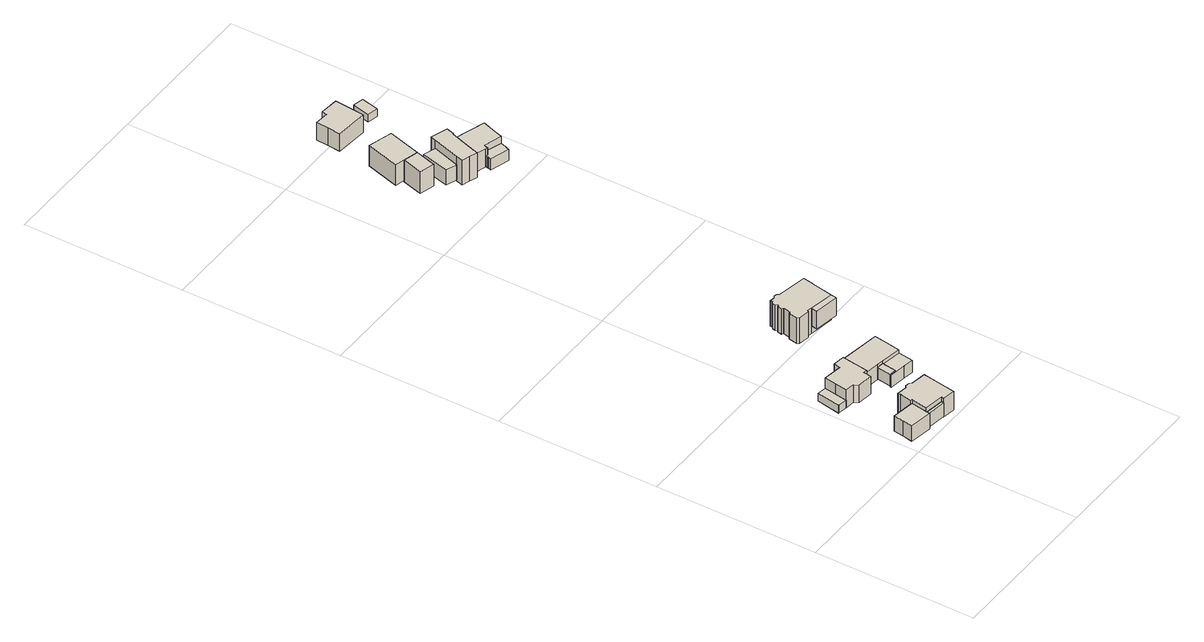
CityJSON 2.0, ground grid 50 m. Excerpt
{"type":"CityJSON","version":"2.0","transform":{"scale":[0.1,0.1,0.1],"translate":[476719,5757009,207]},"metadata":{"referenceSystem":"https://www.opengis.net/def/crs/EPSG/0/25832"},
"CityObjects":{
"building1":{"type":"Building","attributes":{"Gemeindeschluessel":"05766056","BezugspunktDach":"2000","function":"31001_2000","measuredHeight":6.44},"address":[{"country":"Germany","locality":"Oerlinghausen","thoroughfareNumber":"13","thoroughfareName":"Breiter Esch"}],"geometry":[{"type":"Solid","lod":"1","boundaries":[[[[0,1,2,3,4,5,6,7,8]],[[9,10,11,12,13,14,15,16,17]],[[9,17,8,7]],[[10,9,7,6]],[[11,10,6,5]],[[12,11,5,4]],[[13,12,4,3]],[[14,13,3,2]],[[15,14,2,1]],[[16,15,1,0]],[[17,16,0,8]]]]}]},
"building2":{"type":"Building","attributes":{"Gemeindeschluessel":"05766056","BezugspunktDach":"2000","function":"31001_2463","measuredHeight":2.59},"address":[{"country":"Germany","locality":"Oerlinghausen","thoroughfareNumber":"11a","thoroughfareName":"Breiter Esch"}],"geometry":[{"type":"Solid","lod":"1","boundaries":[[[[18,19,20,21,22]],[[23,24,25,26,27]],[[23,27,22,21]],[[24,23,21,20]],[[25,24,20,19]],[[26,25,19,18]],[[27,26,18,22]]]]}]},
"building3":{"type":"Building","attributes":{"Gemeindeschluessel":"05766056","BezugspunktDach":"2000","function":"51009_1610","measuredHeight":4.7},"address":[{"country":"Germany"}],"geometry":[{"type":"Solid","lod":"1","boundaries":[[[[28,29,30,31]],[[32,33,34,35]],[[32,35,31,30]],[[33,32,30,29]],[[34,33,29,28]],[[35,34,28,31]]]]}]},
"building4":{"type":"Building","attributes":{"Gemeindeschluessel":"05766056","BezugspunktDach":"2000","function":"31001_1010","measuredHeight":7.9},"address":[{"country":"Germany","locality":"Oerlinghausen","thoroughfareNumber":"13","thoroughfareName":"Breiter Esch"}],"geometry":[{"type":"Solid","lod":"1","boundaries":[[[[36,37,38,39,40,41,42,43,44,45,46,47,48,49,50,51]],[[52,53,54,55,56,57,58,59,60,61,62,63,64,65,66,67]],[[52,67,51,50]],[[53,52,50,49]],[[54,53,49,48]],[[55,54,48,47]],[[56,55,47,46]],[[57,56,46,45]],[[58,57,45,44]],[[59,58,44,43]],[[60,59,43,42]],[[61,60,42,41]],[[62,61,41,40]],[[63,62,40,39]],[[64,63,39,38]],[[65,64,38,37]],[[66,65,37,36]],[[67,66,36,51]]]]}]},
"building5":{"type":"Building","attributes":{"Gemeindeschluessel":"05766056","BezugspunktDach":"2000","function":"31001_1010","measuredHeight":8.34,"storeysAboveGround":1},"address":[{"country":"Germany","locality":"Oerlinghausen","thoroughfareNumber":"11a","thoroughfareName":"Breiter Esch"}],"geometry":[{"type":"Solid","lod":"1","boundaries":[[[[68,69,70,71,72,73,74,75,76,77,78,79]],[[80,81,82,83,84,85,23,86,27,87,88,89]],[[80,89,79,78]],[[81,80,78,77]],[[82,81,77,76]],[[83,82,76,75]],[[84,83,75,74]],[[85,84,74,73]],[[23,85,73,72]],[[86,23,72,71]],[[27,86,71,70]],[[87,27,70,69]],[[88,87,69,68]],[[89,88,68,79]]]]}]},
"building6":{"type":"Building","attributes":{"Gemeindeschluessel":"05766056","BezugspunktDach":"2000","function":"51009_1610","measuredHeight":4.03},"address":[{"country":"Germany"}],"geometry":[{"type":"Solid","lod":"1","boundaries":[[[[90,91,92,93]],[[94,95,96,97]],[[94,97,93,92]],[[95,94,92,91]],[[96,95,91,90]],[[97,96,90,93]]]]}]},
"building7":{"type":"Building","attributes":{"Gemeindeschluessel":"05766056","function":"31001_1010"},"address":[{"country":"Germany","locality":"Oerlinghausen","thoroughfareNumber":"11","thoroughfareName":"Breiter Esch"}],"children":["building7-1","building7-2"]},
"building7-1":{"type":"BuildingPart","attributes":{"BezugspunktDach":"2000","measuredHeight":6.54,"storeysAboveGround":1},"parents":["building7"],"geometry":[{"type":"Solid","lod":"1","boundaries":[[[[98,99,100,101,102,103,104,105]],[[106,107,108,109,110,111,112,113]],[[106,113,105,104]],[[107,106,104,103]],[[108,107,103,102]],[[109,108,102,101]],[[110,109,101,100]],[[111,110,100,99]],[[112,111,99,98]],[[113,112,98,105]]]]}]},
"building7-2":{"type":"BuildingPart","attributes":{"BezugspunktDach":"2000","measuredHeight":6.52,"storeysAboveGround":1},"parents":["building7"],"geometry":[{"type":"Solid","lod":"1","boundaries":[[[[114,115,116,117,118,119,120]],[[121,122,123,124,125,107,106]],[[121,106,120,119]],[[122,121,119,118]],[[123,122,118,117]],[[124,123,117,116]],[[125,124,116,115]],[[107,125,115,114]],[[106,107,114,120]]]]}]},
"building8":{"type":"Building","attributes":{"Gemeindeschluessel":"05766056","BezugspunktDach":"2000","function":"51009_1610","measuredHeight":6.28},"address":[{"country":"Germany"}],"geometry":[{"type":"Solid","lod":"1","boundaries":[[[[126,127,128,129]],[[130,131,132,133]],[[130,133,129,128]],[[131,130,128,127]],[[132,131,127,126]],[[133,132,126,129]]]]}]},
"building9":{"type":"Building","attributes":{"Gemeindeschluessel":"05766056","BezugspunktDach":"2000","function":"31001_1010","measuredHeight":10.4},"address":[{"country":"Germany","locality":"Oerlinghausen","thoroughfareNumber":"12","thoroughfareName":"Breiter Esch"}],"geometry":[{"type":"Solid","lod":"1","boundaries":[[[[134,135,136,137,138,139,140,141,142,143,144,145,146,147,148,149,150,151,152,153,126,129,154,155,156,157,158]],[[159,160,161,162,163,164,165,166,167,168,169,170,171,172,173,174,175,176,177,178,179,180,181,182,183,184,185]],[[159,185,158,157]],[[160,159,157,156]],[[161,160,156,155]],[[162,161,155,154]],[[163,162,154,129]],[[164,163,129,126]],[[165,164,126,153]],[[166,165,153,152]],[[167,166,152,151]],[[168,167,151,150]],[[169,168,150,149]],[[170,169,149,148]],[[171,170,148,147]],[[172,171,147,146]],[[173,172,146,145]],[[174,173,145,144]],[[175,174,144,143]],[[176,175,143,142]],[[177,176,142,141]],[[178,177,141,140]],[[179,178,140,139]],[[180,179,139,138]],[[181,180,138,137]],[[182,181,137,136]],[[183,182,136,135]],[[184,183,135,134]],[[185,184,134,158]]]]}]},
"building10":{"type":"Building","attributes":{"Gemeindeschluessel":"05766056","BezugspunktDach":"2000","function":"51009_1610","measuredHeight":5.14},"address":[{"country":"Germany"}],"geometry":[{"type":"Solid","lod":"1","boundaries":[[[[186,187,188,189]],[[190,191,192,193]],[[190,193,189,188]],[[191,190,188,187]],[[192,191,187,186]],[[193,192,186,189]]]]}]},
"building11":{"type":"Building","attributes":{"Gemeindeschluessel":"05766056","BezugspunktDach":"2000","function":"31001_1110","measuredHeight":9.25},"address":[{"country":"Germany","locality":"Oerlinghausen","thoroughfareNumber":"22","thoroughfareName":"Bruchweg"}],"geometry":[{"type":"Solid","lod":"1","boundaries":[[[[194,195,196,197]],[[198,199,200,201]],[[198,201,197,196]],[[199,198,196,195]],[[200,199,195,194]],[[201,200,194,197]]]]}]},
"building12":{"type":"Building","attributes":{"Gemeindeschluessel":"05766056","BezugspunktDach":"2000","function":"31001_1010","measuredHeight":8.8},"address":[{"country":"Germany","locality":"Oerlinghausen","thoroughfareNumber":"22","thoroughfareName":"Bruchweg"}],"geometry":[{"type":"Solid","lod":"1","boundaries":[[[[202,203,204,194,205,197,206]],[[207,208,209,210,211,212,213]],[[207,213,206,197]],[[208,207,197,205]],[[209,208,205,194]],[[210,209,194,204]],[[211,210,204,203]],[[212,211,203,202]],[[213,212,202,206]]]]}]},
"building13":{"type":"Building","attributes":{"Gemeindeschluessel":"05766056","BezugspunktDach":"2000","function":"51009_1611","measuredHeight":7.02},"address":[{"country":"Germany"}],"geometry":[{"type":"Solid","lod":"1","boundaries":[[[[214,215,216,217]],[[218,219,220,221]],[[218,221,217,216]],[[219,218,216,215]],[[220,219,215,214]],[[221,220,214,217]]]]}]},
"building14":{"type":"Building","attributes":{"Gemeindeschluessel":"05766056","BezugspunktDach":"2000","function":"31001_1010","measuredHeight":9.63},"address":[{"country":"Germany","locality":"Oerlinghausen","thoroughfareNumber":"17a","thoroughfareName":"Bruchweg"}],"geometry":[{"type":"Solid","lod":"1","boundaries":[[[[222,223,224,225,226,227,228,229,230,231,232,233]],[[234,235,236,237,238,239,240,241,242,243,244,245]],[[234,245,233,232]],[[235,234,232,231]],[[236,235,231,230]],[[237,236,230,229]],[[238,237,229,228]],[[239,238,228,227]],[[240,239,227,226]],[[241,240,226,225]],[[242,241,225,224]],[[243,242,224,223]],[[244,243,223,222]],[[245,244,222,233]]]]}]},
"building15":{"type":"Building","attributes":{"Gemeindeschluessel":"05766056","BezugspunktDach":"2000","function":"31001_1010","measuredHeight":9.31},"address":[{"country":"Germany","locality":"Oerlinghausen","thoroughfareNumber":"20","thoroughfareName":"Bruchweg"}],"geometry":[{"type":"Solid","lod":"1","boundaries":[[[[246,247,248,249,250,251,252,253]],[[254,255,256,257,258,259,260,261]],[[254,261,253,252]],[[255,254,252,251]],[[256,255,251,250]],[[257,256,250,249]],[[258,257,249,248]],[[259,258,248,247]],[[260,259,247,246]],[[261,260,246,253]]]]}]},
"building16":{"type":"Building","attributes":{"Gemeindeschluessel":"05766056","BezugspunktDach":"2000","function":"51009_1610","measuredHeight":3.76},"address":[{"country":"Germany"}],"geometry":[{"type":"Solid","lod":"1","boundaries":[[[[262,263,264,265,266,267,268,269,270,271]],[[272,273,274,275,276,277,278,279,280,281]],[[272,281,271,270]],[[273,272,270,269]],[[274,273,269,268]],[[275,274,268,267]],[[276,275,267,266]],[[277,276,266,265]],[[278,277,265,264]],[[279,278,264,263]],[[280,279,263,262]],[[281,280,262,271]]]]}]},
"building17":{"type":"Building","attributes":{"Gemeindeschluessel":"05766056","BezugspunktDach":"2000","function":"31001_1010","measuredHeight":9.1},"address":[{"country":"Germany","locality":"Oerlinghausen","thoroughfareNumber":"17","thoroughfareName":"Bruchweg"}],"geometry":[{"type":"Solid","lod":"1","boundaries":[[[[282,283,284,285,286,287,288,289,290,291,292,293,294]],[[295,296,297,298,299,300,301,302,303,304,305,306,307]],[[295,307,294,293]],[[296,295,293,292]],[[297,296,292,291]],[[298,297,291,290]],[[299,298,290,289]],[[300,299,289,288]],[[301,300,288,287]],[[302,301,287,286]],[[303,302,286,285]],[[304,303,285,284]],[[305,304,284,283]],[[306,305,283,282]],[[307,306,282,294]]]]}]},
"building18":{"type":"Building","attributes":{"Gemeindeschluessel":"05766056","BezugspunktDach":"2000","function":"31001_2000","measuredHeight":2.7},"address":[{"country":"Germany","locality":"Oerlinghausen","thoroughfareNumber":"18","thoroughfareName":"Bruchweg"}],"geometry":[{"type":"Solid","lod":"1","boundaries":[[[[308,309,310,311]],[[312,313,314,315]],[[312,315,311,310]],[[313,312,310,309]],[[314,313,309,308]],[[315,314,308,311]]]]}]}
},
"vertices":[
[75,24,80],[79,43,80],[84,74,80],[79,75,80],[14,85,80],[9,54,80],[4,23,80],[73,12,80],[74,16,80],[73,12,28],[4,23,28],[9,54,28],[14,85,28],[79,75,28],[84,74,28],[79,43,28],[75,24,28],[74,16,28],
[15,327,48],[2,253,48],[5,253,48],[31,249,48],[43,323,48],[31,249,22],[5,253,22],[2,253,22],[15,327,22],[43,323,22],
[75,24,77],[74,16,77],[134,7,77],[135,15,77],[134,7,30],[74,16,30],[75,24,30],[135,15,30],
[82,115,93],[86,114,93],[79,75,93],[84,74,93],[83,72,93],[75,24,93],[135,15,93],[134,7,93],[172,1,93],[181,57,93],[188,104,93],[140,112,93],[136,118,93],[123,120,93],[117,115,93],[83,120,93],[117,115,29],[123,120,29],[136,118,29],[140,112,29],[188,104,29],[181,57,29],[172,1,29],[134,7,29],[135,15,29],[75,24,29],[83,72,29],[84,74,29],[79,75,29],[86,114,29],[82,115,29],[83,120,29],
[105,335,83],[101,314,83],[43,323,83],[37,286,83],[31,249,83],[60,245,83],[69,232,83],[115,226,83],[118,249,83],[129,247,83],[133,271,83],[141,330,83],[133,271,22],[129,247,22],[118,249,22],[115,226,22],[69,232,22],[60,245,22],[37,286,22],[101,314,22],[105,335,22],[141,330,22],
[172,241,68],[165,197,68],[186,194,68],[192,238,68],[186,194,28],[165,197,28],[172,241,28],[192,238,28],
[267,311,77],[141,330,77],[135,289,77],[129,247,77],[172,241,77],[192,238,77],[254,228,77],[261,270,77],[254,228,26],[192,238,26],[172,241,26],[129,247,26],[135,289,26],[141,330,26],[267,311,26],[261,270,26],
[192,238,67],[186,194,67],[165,197,67],[164,193,67],[216,185,67],[247,180,67],[254,228,67],[247,180,26],[216,185,26],[164,193,26],[165,197,26],[186,194,26],
[261,508,90],[257,489,90],[332,476,90],[335,495,90],[332,476,29],[257,489,29],[261,508,29],[335,495,29],
[248,618,90],[242,613,90],[227,616,90],[226,610,90],[227,609,90],[221,604,90],[219,595,90],[223,588,90],[222,588,90],[221,585,90],[217,586,90],[214,571,90],[219,570,90],[219,567,90],[215,547,90],[209,544,90],[204,518,90],[209,512,90],[241,506,90],[246,511,90],[347,560,90],[348,564,90],[353,593,90],[262,610,90],[257,616,90],[262,610,3],[353,593,3],[348,564,3],[347,560,3],[335,495,3],[261,508,3],[246,511,3],[241,506,3],[209,512,3],[204,518,3],[209,544,3],[215,547,3],[219,567,3],[219,570,3],[214,571,3],[217,586,3],[221,585,3],[222,588,3],[223,588,3],[219,595,3],[221,604,3],[227,609,3],[226,610,3],[227,616,3],[242,613,3],[248,618,3],[257,616,3],
[353,593,62],[348,564,62],[361,562,62],[366,591,62],[361,562,10],[348,564,10],[353,593,10],[366,591,10],
[180,1743,97],[162,1681,97],[208,1668,97],[226,1731,97],[208,1668,23],[162,1681,23],[180,1743,23],[226,1731,23],
[218,1844,97],[181,1854,97],[151,1751,97],[188,1741,97],[255,1833,97],[226,1731,27],[188,1741,27],[180,1743,27],[151,1751,27],[181,1854,27],[218,1844,27],[255,1833,27],
[251,1728,75],[229,1642,75],[262,1631,75],[289,1716,75],[262,1631,23],[229,1642,23],[251,1728,23],[289,1716,23],
[342,1715,104],[294,1731,104],[289,1716,104],[262,1631,104],[255,1609,104],[280,1601,104],[304,1593,104],[309,1608,104],[308,1608,104],[335,1691,104],[337,1690,104],[344,1714,104],[337,1690,20],[335,1691,20],[308,1608,20],[309,1608,20],[304,1593,20],[280,1601,20],[255,1609,20],[262,1631,20],[289,1716,20],[294,1731,20],[342,1715,20],[344,1714,20],
[233,2037,94],[231,2021,94],[188,2025,94],[185,1986,94],[182,1948,94],[282,1939,94],[286,1977,94],[290,2031,94],[286,1977,34],[282,1939,34],[182,1948,34],[185,1986,34],[188,2025,34],[231,2021,34],[233,2037,34],[290,2031,34],
[354,1593,63],[349,1595,63],[347,1587,63],[348,1587,63],[345,1577,63],[403,1558,63],[406,1568,63],[408,1568,63],[414,1589,63],[359,1607,63],[414,1589,25],[408,1568,25],[406,1568,25],[403,1558,25],[345,1577,25],[348,1587,25],[347,1587,25],[349,1595,25],[354,1593,25],[359,1607,25],
[435,1652,86],[437,1658,86],[337,1690,86],[335,1691,86],[323,1657,86],[308,1608,86],[309,1608,86],[349,1595,86],[354,1593,86],[359,1607,86],[414,1589,86],[415,1591,86],[426,1623,86],[415,1591,24],[414,1589,24],[359,1607,24],[354,1593,24],[349,1595,24],[309,1608,24],[308,1608,24],[323,1657,24],[335,1691,24],[337,1690,24],[437,1658,24],[435,1652,24],[426,1623,24],
[336,2004,62],[324,1950,62],[356,1943,62],[368,1997,62],[356,1943,35],[324,1950,35],[336,2004,35],[368,1997,35]
]}
